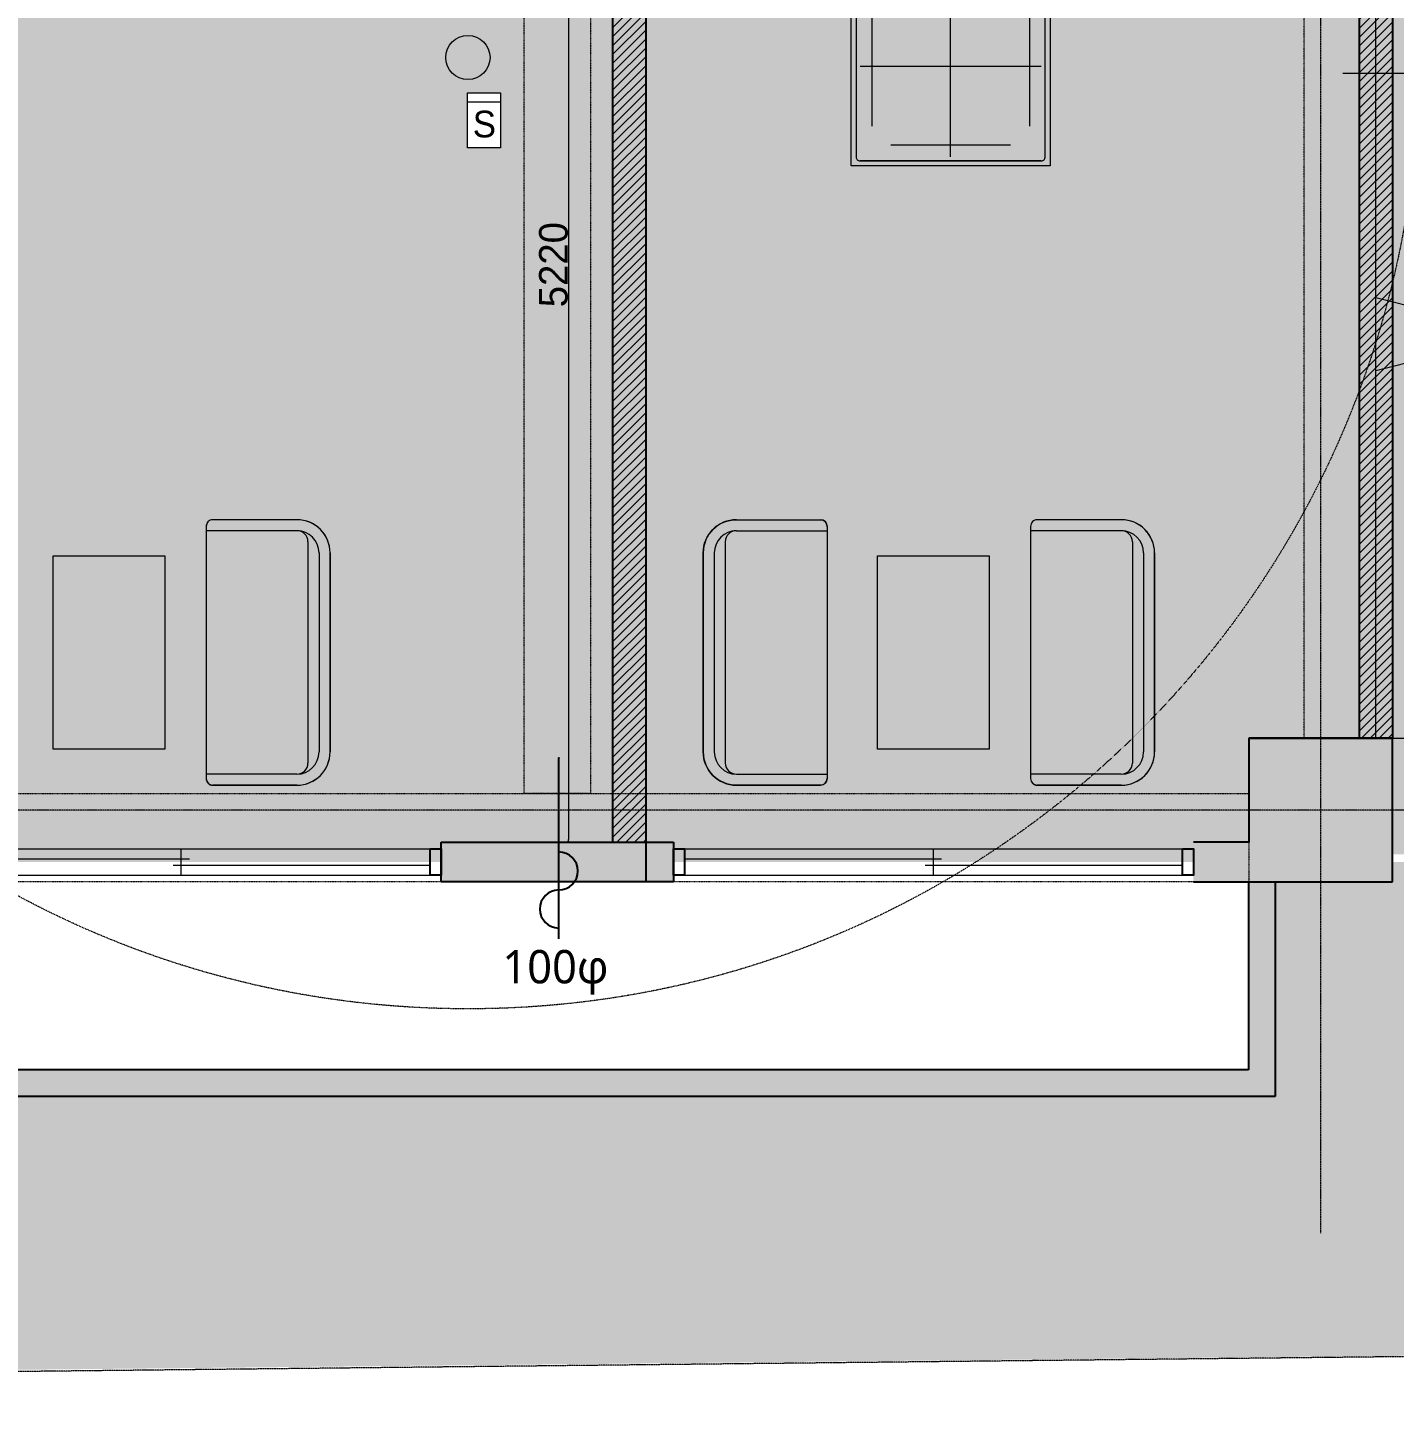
# Model space of a CAD drawing. Header units: millimetres. Extents: x -376000 to 292178, y -193032 to 188048.
# Drawn here: x -274809 to -268634, y 54073 to 60384 of the extents above; entities that cross this region are included whole.
import ezdxf

# ---------------------------------------------------------------- set-up
doc = ezdxf.new("R2010")
doc.units = ezdxf.units.MM
doc.header["$PDMODE"] = 1
doc.header["$PDSIZE"] = -2
for name, pattern in [('VW-01 短破線', [2.116125, 1.058062, -1.058062]), ('ラインタイプ-1', [2.116531, 1.058062, -1.058469]), ('ラインタイプ-28', [1.058161, 0.705383, -0.352778]), ('ラインタイプ-6', [5.291531, 3.175, -1.058062, 0.352704, -0.705764]), ('短破線', [2.116125, 1.058062, -1.058062])]:
    doc.linetypes.add(name, pattern=pattern)
for name, color, linetype, lineweight, true_color in [('02_0.25', 1, 'Continuous', 25, 0xff0000), ('02_線種-添景（家具・植栽)', 7, '短破線', 13, 0x555555), ('03_0.15', 7, 'Continuous', 15, 0x990099), ('04_0.10', 7, 'Continuous', 9, 0x0099ff), ('05_0.05点線', 9, 'ラインタイプ-28', 5, 0x808080), ('06一点鎖線', 7, 'ラインタイプ-6', 9, 0x9999ff), ('08_ハッチ・色', 7, 'Continuous', 5, 0x888888)]:
    doc.layers.add(name, color=color, linetype=linetype, lineweight=lineweight, true_color=true_color)
for name, color, linetype, lineweight in [('07_文字・記号', 7, 'Continuous', 9), ('_什器 (2D)', 7, 'Continuous', 5), ('_塗（エリア） (2D)', 7, 'Continuous', 5), ('_塗（壁） (2D)', 7, 'Continuous', 5), ('_天井プロット (2D)', 7, 'Continuous', 5), ('_平面図(既存部) (2D)', 7, 'Continuous', 5), ('_平面図（新設） (2D)', 7, 'Continuous', 5), ('_梁 (2D)', 7, 'Continuous', 5), ('_解体部 (2D)', 7, 'Continuous', 5), ('天伏図', 7, 'Continuous', 5), ('寸法', 7, 'Continuous', 5)]:
    doc.layers.add(name, color=color, linetype=linetype, lineweight=lineweight)
doc.styles.add('Hiragino Kaku Gothic Pro W3', font='', dxfattribs={"bigfont": 'Hiragino Kaku Gothic Pro W3'})
doc.styles.add('Hiragino Sans W3', font='', dxfattribs={"bigfont": 'Hiragino Sans W3'})
doc.styles.add('Yu Gothic UI Semilight', font='Yu Gothic UI Semilight.ttf')
doc.styles.add('ＭＳ Ｐゴシック', font='MS PGothic.ttf')
doc.styles.get('Hiragino Kaku Gothic Pro W3').set_extended_font_data('Hiragino Kaku Gothic Pro W3')
doc.styles.get('Hiragino Sans W3').set_extended_font_data('Hiragino Sans W3')
doc.dimstyles.new('建具表寸法', dxfattribs={"dimtxt": 161.781684, "dimasz": 0.199988, "dimexe": 0, "dimexo": 0.3, "dimgap": 0.005, "dimtad": 1, "dimdsep": 46, "dimtxsty": 'Hiragino Sans W3', "dimblk": 'DOT', "dimblk1": 'DOT', "dimblk2": 'DOT', "dimcen": 0, "dimazin": 0, "dimtfac": 1, "dimtix": 1, "dimtmove": 0, "dimatfit": 0, "dimldrblk": 'VW_FILLEDARROW', "dimfxl": 1, "dimfrac": 2, "dimtolj": 1, "dimarcsym": 0})
pattern_1 = [(45, (47.625, -79.375), (47.451041, 7.238696), [])]

# ---------------------------------------------------------------- blocks, each defined once
blk = doc.blocks.new('塗（エリア） (2D)')
at = {"layer": '08_ハッチ・色', "linetype": 'Continuous', "lineweight": 0, "true_color": 0xffa264, "transparency": 33554636}
blk.add_hatch(color=21, dxfattribs=at).paths.add_polyline_path([(-282885.8, 63583.6), (-268715.8, 63583.6), (-268715.8, 56613.6), (-282885.8, 56613.6)])
at = {"layer": '08_ハッチ・色', "linetype": 'Continuous', "lineweight": 0, "true_color": 0x80ff00, "transparency": 33554534}
blk.add_hatch(color=70, dxfattribs=at).paths.add_polyline_path([(-261365.8, 56648.6), (-268715.8, 56648.6), (-268715.8, 62848.6), (-261365.8, 62848.6)])
at = {"layer": '08_ハッチ・色', "linetype": 'Continuous', "lineweight": 0}
blk.add_hatch(color=255, dxfattribs=at).paths.add_polyline_path([(-296361.2, 55553.6), (-269170.6, 55553.6), (-269170.6, 56613.6), (-268340.8, 56613.6), (-268340.8, 55553.6), (-261770.8, 55553.6), (-261770.8, 56643.4), (-261365.8, 56648.6), (-261360.8, 57053.6), (-260339.1, 57053.6), (-260336.5, 54384.5), (-262234, 54446), (-296361, 54100.8)])
blk = doc.blocks.new('グループ-1153')
at = {"layer": '02_線種-添景（家具・植栽)', "color": 7, "linetype": 'Continuous', "transparency": 33554687}
for p, q in [((-274002.9, 58130.9), (-274002.9, 56990.9)), ((-273592.9, 58160.9), (-273972.9, 58160.9)), ((-273592.9, 58110.9), (-274002.9, 58110.9)), ((-273542.9, 58060.9), (-273542.9, 57060.9)), ((-273492.9, 58010.9), (-273492.9, 57110.9)), ((-273442.9, 58010.9), (-273442.9, 57110.9)), ((-273592.9, 57010.9), (-274002.9, 57010.9)), ((-273592.9, 56960.9), (-273972.9, 56960.9))]:
    blk.add_line(p, q, dxfattribs=at)
at = {"layer": '02_線種-添景（家具・植栽)', "color": 7, "linetype": 'Continuous', "transparency": 33554687, "flags": 128}
blk.add_lwpolyline([(-273442.9, 58010.9, 0.198912), (-273486.8, 58117, 0.198912), (-273592.9, 58160.9), (-273972.9, 58160.9, 0.198913), (-273994.1, 58152.1, 0.198913), (-274002.9, 58130.9), (-274002.9, 56990.9, 0.198913), (-273994.1, 56969.7, 0.198913), (-273972.9, 56960.9), (-273592.9, 56960.9, 0.198912), (-273486.8, 57004.8, 0.198912), (-273442.9, 57110.9)], format="xyb", close=True, dxfattribs=at)
at = {"layer": '02_線種-添景（家具・植栽)', "color": 7, "linetype": 'Continuous', "transparency": 33554687}
for centre, radius, start, end in [((-273972.9, 58130.9), 30, 90, 180), ((-273592.9, 58010.9), 150, 0, 90), ((-273592.9, 58010.9), 100, 0, 90), ((-273592.9, 58060.9), 50, 0, 90), ((-273592.9, 57110.9), 100, 270, 0), ((-273592.9, 57110.9), 150, 270, 0), ((-273592.9, 57060.9), 50, 270, 0), ((-273972.9, 56990.9), 30, 180, 270)]:
    blk.add_arc(centre, radius, start, end, dxfattribs=at)
blk = doc.blocks.new('グループ-1154')
at = {"layer": '02_線種-添景（家具・植栽)', "color": 7, "linetype": 'Continuous', "transparency": 33554687}
for p, q in [((-271606.4, 58160.9), (-271226.4, 58160.9)), ((-271196.4, 58130.9), (-271196.4, 56990.9)), ((-271656.4, 58060.9), (-271656.4, 57060.9)), ((-271606.4, 58110.9), (-271196.4, 58110.9)), ((-271756.4, 58010.9), (-271756.4, 57110.9)), ((-271706.4, 58010.9), (-271706.4, 57110.9)), ((-271606.4, 57010.9), (-271196.4, 57010.9)), ((-271606.4, 56960.9), (-271226.4, 56960.9))]:
    blk.add_line(p, q, dxfattribs=at)
at = {"layer": '02_線種-添景（家具・植栽)', "color": 7, "linetype": 'Continuous', "transparency": 33554687, "flags": 128}
blk.add_lwpolyline([(-271756.4, 58010.9, -0.198912), (-271712.5, 58117, -0.198912), (-271606.4, 58160.9), (-271226.4, 58160.9, -0.198913), (-271205.2, 58152.1, -0.198913), (-271196.4, 58130.9), (-271196.4, 56990.9, -0.198913), (-271205.2, 56969.7, -0.198913), (-271226.4, 56960.9), (-271606.4, 56960.9, -0.198912), (-271712.5, 57004.8, -0.198912), (-271756.4, 57110.9)], format="xyb", close=True, dxfattribs=at)
at = {"layer": '02_線種-添景（家具・植栽)', "color": 7, "linetype": 'Continuous', "transparency": 33554687}
for centre, radius, start, end in [((-271606.4, 58010.9), 150, 90, 180), ((-271226.4, 58130.9), 30, 0, 90), ((-271606.4, 58010.9), 100, 90, 180), ((-271606.4, 58060.9), 50, 90, 180), ((-271606.4, 57110.9), 150, 180, 270), ((-271606.4, 57110.9), 100, 180, 270), ((-271606.4, 57060.9), 50, 180, 270), ((-271226.4, 56990.9), 30, 270, 0)]:
    blk.add_arc(centre, radius, start, end, dxfattribs=at)
blk = doc.blocks.new('グループ-1155')
at = {"layer": '02_線種-添景（家具・植栽)', "color": 7, "linetype": 'Continuous', "transparency": 33554687}
for p, q in [((-270276.5, 58130.9), (-270276.5, 56990.9)), ((-269866.5, 58160.9), (-270246.5, 58160.9)), ((-269866.5, 58110.9), (-270276.5, 58110.9)), ((-269816.5, 58060.9), (-269816.5, 57060.9)), ((-269766.5, 58010.9), (-269766.5, 57110.9)), ((-269716.5, 58010.9), (-269716.5, 57110.9)), ((-269866.5, 57010.9), (-270276.5, 57010.9)), ((-269866.5, 56960.9), (-270246.5, 56960.9))]:
    blk.add_line(p, q, dxfattribs=at)
at = {"layer": '02_線種-添景（家具・植栽)', "color": 7, "linetype": 'Continuous', "transparency": 33554687, "flags": 128}
blk.add_lwpolyline([(-269716.5, 58010.9, 0.198912), (-269760.4, 58117, 0.198912), (-269866.5, 58160.9), (-270246.5, 58160.9, 0.198913), (-270267.7, 58152.1, 0.198913), (-270276.5, 58130.9), (-270276.5, 56990.9, 0.198913), (-270267.7, 56969.7, 0.198913), (-270246.5, 56960.9), (-269866.5, 56960.9, 0.198912), (-269760.4, 57004.8, 0.198912), (-269716.5, 57110.9)], format="xyb", close=True, dxfattribs=at)
at = {"layer": '02_線種-添景（家具・植栽)', "color": 7, "linetype": 'Continuous', "transparency": 33554687}
for centre, radius, start, end in [((-270246.5, 58130.9), 30, 90, 180), ((-269866.5, 58010.9), 150, 0, 90), ((-269866.5, 58010.9), 100, 0, 90), ((-269866.5, 58060.9), 50, 0, 90), ((-269866.5, 57110.9), 100, 270, 0), ((-269866.5, 57110.9), 150, 270, 0), ((-269866.5, 57060.9), 50, 270, 0), ((-270246.5, 56990.9), 30, 180, 270)]:
    blk.add_arc(centre, radius, start, end, dxfattribs=at)
blk = doc.blocks.new('什器 (2D)')
at = {"layer": '02_線種-添景（家具・植栽)', "color": 7, "linetype": 'Continuous', "lineweight": 13, "transparency": 33554687, "flags": 128}
for points in [[(-274694.5, 57998), (-274189.8, 57998), (-274189.8, 57123.8), (-274694.5, 57123.8)], [(-270968.1, 57998), (-270463.4, 57998), (-270463.4, 57123.8), (-270968.1, 57123.8)]]:
    blk.add_lwpolyline(points, close=True, dxfattribs=at)
at = {"layer": '02_線種-添景（家具・植栽)', "color": 7, "transparency": 33554687}
for name in ['グループ-1153', 'グループ-1154', 'グループ-1155']:
    blk.add_blockref(name, (0, 0), dxfattribs=at)
blk = doc.blocks.new('塗（壁） (2D)')
at = {"layer": '02_0.25', "linetype": 'Continuous', "lineweight": 0, "true_color": 0xaaaaaa}
for points in [[(-272940.8, 56523.6), (-272940.8, 56703.6), (-271890.8, 56703.6), (-271890.8, 56523.6)], [(-269540.8, 56523.6), (-269540.8, 56703.6), (-269290.8, 56703.6), (-269290.8, 56523.6)], [(-269290.8, 56523.6), (-269170.8, 56523.6), (-269170.8, 55553.6), (-269290.8, 55553.6)]]:
    blk.add_hatch(color=253, dxfattribs=at).paths.add_polyline_path(points)
at = {"layer": '08_ハッチ・色', "color": 253, "linetype": 'Continuous', "true_color": 0xaaaaaa}
for points in [[(-269290.8, 56523.6), (-268640.8, 56523.6), (-269290.8, 57173.6), (-268640.8, 57173.6)], [(-296241.2, 55673.5), (-296241.2, 55553.5), (-269291, 55673.5), (-269291, 55553.5)]]:
    blk.add_solid(points, dxfattribs=at)
blk = doc.blocks.new('グループ-102')
at = {"layer": '02_0.25', "flags": 128}
for points in [[(-275290.8, 56673.6), (-275241.4, 56673.6), (-275241.4, 56553.6), (-275290.8, 56553.6)], [(-272990.1, 56673.6), (-272940.8, 56673.6), (-272940.8, 56553.6), (-272990.1, 56553.6)]]:
    blk.add_lwpolyline(points, close=True, dxfattribs=at)
at = {"layer": '03_0.15'}
for p, q in [((-274115.8, 56553.6), (-274115.8, 56673.6)), ((-275241.4, 56628.6), (-274078.7, 56628.6)), ((-274152.8, 56598.6), (-272990.1, 56598.6))]:
    blk.add_line(p, q, dxfattribs=at)
at = {"layer": '04_0.10'}
for p, q in [((-275241.4, 56673.6), (-272990.1, 56673.6)), ((-275241.4, 56553.6), (-272990.1, 56553.6))]:
    blk.add_line(p, q, dxfattribs=at)
blk = doc.blocks.new('グループ-105')
at = {"layer": '02_0.25', "flags": 128}
for points in [[(-271890.8, 56673.6), (-271841.4, 56673.6), (-271841.4, 56553.6), (-271890.8, 56553.6)], [(-269590.1, 56673.6), (-269540.8, 56673.6), (-269540.8, 56553.6), (-269590.1, 56553.6)]]:
    blk.add_lwpolyline(points, close=True, dxfattribs=at)
at = {"layer": '03_0.15'}
for p, q in [((-270715.8, 56553.6), (-270715.8, 56673.6)), ((-271841.4, 56628.6), (-270678.7, 56628.6)), ((-270752.8, 56598.6), (-269590.1, 56598.6))]:
    blk.add_line(p, q, dxfattribs=at)
at = {"layer": '04_0.10'}
for p, q in [((-271841.4, 56673.6), (-269590.1, 56673.6)), ((-271841.4, 56553.6), (-269590.1, 56553.6))]:
    blk.add_line(p, q, dxfattribs=at)
blk = doc.blocks.new('平面図(既存部) (2D)')
at = {"layer": '02_0.25'}
for p, q in [((-269290.756, 57173.559), (-269290.756, 56703.559)), ((-269290.756, 57173.559), (-268640.756, 57173.559)), ((-268640.756, 57173.559), (-269290.756, 57173.559)), ((-268640.756, 56523.559), (-268640.756, 57173.559)), ((-272940.756, 56703.559), (-271890.756, 56703.559)), ((-272940.756, 56523.559), (-272940.756, 56703.559)), ((-271890.756, 56703.559), (-271890.756, 56523.559)), ((-269290.756, 56703.559), (-269540.756, 56703.559)), ((-271890.756, 56523.559), (-272940.756, 56523.559)), ((-269540.756, 56523.559), (-268640.756, 56523.559)), ((-269290.756, 55673.559), (-269290.756, 56523.559)), ((-269290.756, 55673.559), (-269290.756, 56523.559)), ((-269170.627, 56523.624), (-269170.627, 55553.624)), ((-269170.627, 56523.624), (-269170.627, 55553.624)), ((-269290.978, 55673.527), (-296241.2, 55673.527)), ((-269170.978, 55553.591), (-296361.2, 55553.591))]:
    blk.add_line(p, q, dxfattribs=at)
at = {"layer": '06一点鎖線'}
for p, q in [((-268965.756, 72935.684), (-268965.756, 54935.684)), ((-268965.756, 72935.684), (-268965.756, 54935.684)), ((-259076.013, 56848.559), (-303570.195, 56848.559)), ((-259076.013, 56848.559), (-303570.195, 56848.559))]:
    blk.add_line(p, q, dxfattribs=at)
at = {"layer": '06一点鎖線', "color": 7, "lineweight": 9, "flags": 128}
blk.add_lwpolyline([(-300375, 73245), (-290384, 72465), (-282426, 72432), (-260354.2, 72432), (-260336.5, 54384.5), (-262234, 54446), (-287208.5, 54177.5), (-299676, 54073)], close=True, dxfattribs=at)
blk.add_lwpolyline([(-300375, 73245), (-290384, 72465), (-282426, 72432), (-260354.2, 72432), (-260336.5, 54384.5), (-262234, 54446), (-287208.5, 54177.5), (-299676, 54073)], close=True, dxfattribs=at)
at = {"layer": '02_0.25', "color": 7}
for name in ['グループ-102', 'グループ-105']:
    blk.add_blockref(name, (0, 0), dxfattribs=at)
blk = doc.blocks.new('_Dot')
at = {"color": 0, "linetype": 'ByBlock', "lineweight": -2}
blk.add_line((-0.5, 0), (-1, 0), dxfattribs=at)
at = {"color": 0, "linetype": 'ByBlock', "const_width": 0.5}
blk.add_lwpolyline([(-0.25, 0, 1), (0.25, 0, 1)], format="xyb", close=True, dxfattribs=at)
blk = doc.blocks.new('*D268')
at = {"layer": 'Defpoints', "color": 0}
for p in [(-268640.8, 61773.6), (-268440.8, 61773.6), (-268640.8, 57173.6)]:
    blk.add_point(p, dxfattribs=at)
at = {"layer": '寸法', "color": 0, "lineweight": -2}
for p, q in [((-268640.5, 61773.6), (-268440.8, 61773.6)), ((-268440.8, 57185.6), (-268440.8, 61761.6)), ((-268640.5, 57173.6), (-268440.8, 57173.6))]:
    blk.add_line(p, q, dxfattribs=at)
at = {"layer": '寸法', "color": 0, "lineweight": -2, "xscale": 11.999267578125, "yscale": 11.999267578125, "zscale": 11.999267578125}
for p, rotation in [((-268440.8, 61773.6), 90), ((-268440.8, 57173.6), 270)]:
    blk.add_blockref('_Dot', p, dxfattribs=dict(at, rotation=rotation))
at = {"layer": '寸法', "color": 0, "insert": (-268507.7, 59473.6), "char_height": 129.43, "attachment_point": 5, "rotation": 90, "style": 'Hiragino Kaku Gothic Pro W3'}
blk.add_mtext('\\A1;4600', dxfattribs=at)
blk = doc.blocks.new('VW_FILLEDARROW')
at = {"color": 0, "linetype": 'Continuous', "lineweight": 5, "transparency": 16777216, "flags": 128}
blk.add_lwpolyline([(-161.33, 43.23), (0, 0), (-161.33, -43.23)], close=True, dxfattribs=at)
blk = doc.blocks.new('*D269')
at = {"layer": 'Defpoints', "color": 0}
for p in [(-272165.8, 61923.6), (-272365.8, 56703.6), (-272165.8, 56703.6)]:
    blk.add_point(p, dxfattribs=at)
at = {"layer": '寸法', "color": 0, "lineweight": -2}
for p, q in [((-272166.1, 61923.6), (-272365.8, 61923.6)), ((-272365.8, 61911.6), (-272365.8, 56715.6)), ((-272166.1, 56703.6), (-272365.8, 56703.6))]:
    blk.add_line(p, q, dxfattribs=at)
at = {"layer": '寸法', "color": 0, "lineweight": -2, "xscale": 11.999267578125, "yscale": 11.999267578125, "zscale": 11.999267578125}
for p, rotation in [((-272365.8, 61923.6), 90), ((-272365.8, 56703.6), 270)]:
    blk.add_blockref('_Dot', p, dxfattribs=dict(at, rotation=rotation))
at = {"layer": '寸法', "color": 0, "insert": (-272432.8, 59313.6), "char_height": 129.43, "attachment_point": 5, "rotation": 90, "style": 'Hiragino Kaku Gothic Pro W3'}
blk.add_mtext('\\A1;5220', dxfattribs=at)
blk = doc.blocks.new('グループ-706')
at = {"layer": '04_0.10'}
for p, q in [((-268715.8, 57173.6), (-268715.8, 61908.1)), ((-268715.8, 61520.9), (-268066.4, 61355.9)), ((-268715.8, 61190.9), (-268066.4, 61355.9)), ((-268565.8, 60178), (-268865.8, 60178)), ((-268715.8, 59165.2), (-268066.4, 59000.2)), ((-268715.8, 58835.2), (-268066.4, 59000.2))]:
    blk.add_line(p, q, dxfattribs=at)
blk = doc.blocks.new('平面図（新設） (2D)')
at = {"layer": '04_0.10'}
blk.add_blockref('グループ-706', (0, 0), dxfattribs=at)
blk = doc.blocks.new('非常用照明')
at = {"layer": '07_文字・記号', "linetype": 'Continuous', "lineweight": 0, "true_color": 0x00d136}
h = blk.add_hatch(color=102, dxfattribs=at)
edge = h.paths.add_edge_path()
edge.add_arc((0, 0), 100, 0, 360)
at = {"layer": '07_文字・記号', "color": 92, "true_color": 0x14b500}
blk.add_circle((0, 0), 100, dxfattribs=at)
blk = doc.blocks.new('グループ-1166')
at = {"layer": '07_文字・記号', "linetype": 'Continuous', "lineweight": 0, "true_color": 0x02abea}
blk.add_hatch(color=140, dxfattribs=at).paths.add_polyline_path([(-450, 450), (450, 450), (450, -450), (-450, -450)])
at = {"layer": '07_文字・記号'}
for p, q in [((-427.7, 409.5), (-427.7, -409.5)), ((409.7, 427.5), (-409.7, 427.5)), ((0, -409.5), (0, 409.5)), ((427.7, -409.5), (427.7, 409.5)), ((270.1, 355.5), (-270.1, 355.5)), ((-355.6, 270), (-355.6, -270)), ((355.6, 270), (355.6, -270)), ((409.7, 0), (-409.7, 0)), ((270.1, -355.5), (-270.1, -355.5)), ((409.7, -427.5), (-409.7, -427.5))]:
    blk.add_line(p, q, dxfattribs=at)
at = {"layer": '07_文字・記号', "flags": 128}
blk.add_lwpolyline([(-450, 450), (450, 450), (450, -450), (-450, -450)], close=True, dxfattribs=at)
for points in [[(-409.7, 427.5, 0.198861), (-422.4, 422.3, 0.198934), (-427.7, 409.5)], [(-409.7, 427.5, 0.414132), (-427.7, 409.5), (-427.7, -409.5)], [(427.7, 409.5, 0.414296), (409.7, 427.5), (-409.7, 427.5)], [(427.7, 409.5, 0.198964), (422.4, 422.3, 0.198891), (409.7, 427.5)], [(409.7, -427.5, 0.414132), (427.7, -409.5), (427.7, 409.5)], [(-427.7, -409.5, 0.198964), (-422.4, -422.3, 0.198891), (-409.7, -427.5)], [(-427.7, -409.5, 0.198964), (-422.4, -422.3, 0.198891), (-409.7, -427.5)], [(-427.7, -409.5, 0.414296), (-409.7, -427.5), (409.7, -427.5)], [(409.7, -427.5, 0.198861), (422.4, -422.3, 0.198934), (427.7, -409.5)]]:
    blk.add_lwpolyline(points, format="xyb", dxfattribs=at)
at = {"layer": '07_文字・記号', "insert": (0, 237.6), "char_height": 1.51, "attachment_point": 2, "line_spacing_factor": 0.99804, "style": 'ＭＳ Ｐゴシック'}
blk.add_mtext('AC', dxfattribs=at)
blk = doc.blocks.new('シンボル-5')
at = {"layer": '07_文字・記号'}
blk.add_blockref('グループ-1166', (0, 0), dxfattribs=at)
blk = doc.blocks.new('グループ-1362')
at = {"color": 255, "linetype": 'Continuous', "lineweight": 5}
blk.add_wipeout([(-272822.1, 60091.1), (-272672.1, 60091.1), (-272672.1, 59841.1), (-272822.1, 59841.1)], dxfattribs=at).dxf.layer = '天伏図'
at = {"layer": '天伏図', "color": 82, "linetype": 'Continuous', "lineweight": 5, "true_color": 0x1ade00}
blk.add_line((-272822.1, 60050), (-272672.1, 60050), dxfattribs=at)
at = {"layer": '天伏図', "color": 82, "linetype": 'Continuous', "lineweight": 5, "true_color": 0x1ade00, "flags": 128}
blk.add_lwpolyline([(-272822.1, 60091.1), (-272672.1, 60091.1), (-272672.1, 59841.1), (-272822.1, 59841.1)], close=True, dxfattribs=at)
at = {"layer": '天伏図', "color": 82, "true_color": 0x1ade00, "insert": (-272798, 60009.7), "char_height": 120.6, "attachment_point": 1, "line_spacing_factor": 1.006145, "style": 'ＭＳ Ｐゴシック'}
blk.add_mtext('S', dxfattribs=at)
blk = doc.blocks.new('天井プロット (2D)')
at = {"layer": '02_0.25'}
blk.add_line((-272409.1, 56266.1), (-272409.1, 57084.3), dxfattribs=at)
at = {"layer": '02_0.25', "lineweight": 25, "flags": 128}
blk.add_lwpolyline([(-272409.4, 57083.3), (-272409.1, 57084.3), (-272408.8, 57083.3)], dxfattribs=at)
at = {"layer": '02_0.25'}
for centre, start, end in [((-272409.1, 56573.1), 270, 90), ((-272409.1, 56401.1), 90, 270)]:
    blk.add_arc(centre, 86, start, end, dxfattribs=at)
at = {"layer": '07_文字・記号', "color": 100, "linetype": 'VW-01 短破線', "true_color": 0x00ff3f}
blk.add_circle((-272820, 60250), 4300, dxfattribs=at)
at = {"layer": '07_文字・記号', "color": 7}
for name, p in [('シンボル-5', (-270637.9, 60210)), ('非常用照明', (-272820, 60250))]:
    blk.add_blockref(name, p, dxfattribs=at)
at = {"layer": '04_0.10', "insert": (-272664.2, 56215.8), "char_height": 150.76, "attachment_point": 1, "line_spacing_factor": 1.005088, "style": 'Yu Gothic UI Semilight'}
blk.add_mtext('100φ', dxfattribs=at)
at = {"layer": '07_文字・記号', "color": 82, "true_color": 0x1ade00, "transparency": 33554687}
blk.add_blockref('グループ-1362', (0, 0), dxfattribs=at)
blk = doc.blocks.new('梁 (2D)')
at = {"layer": '05_0.05点線', "color": 7, "linetype": 'ラインタイプ-1', "flags": 128}
for points in [[(-272565.756, 63633.559), (-272265.756, 63633.559), (-272265.756, 56923.559), (-272565.756, 56923.559)], [(-268640.756, 57173.559), (-269040.756, 57173.559), (-269040.756, 63523.559), (-268640.756, 63523.559)], [(-269290.276, 56923.559), (-269290.276, 56523.559), (-275540.276, 56523.559), (-275540.276, 56923.559)]]:
    blk.add_lwpolyline(points, close=True, dxfattribs=at)
blk = doc.blocks.new('解体部 (2D)')
at = {"layer": '08_ハッチ・色', "linetype": 'Continuous', "lineweight": 5}
h = blk.add_hatch(dxfattribs=at)
h.set_pattern_fill('デフォルトハッチング-1', style=0, pattern_type=2)
h.set_pattern_definition(pattern_1)
h.paths.add_polyline_path([(-272165.756, 61923.559), (-272015.756, 61923.559), (-272015.756, 56703.559), (-272165.756, 56703.559)])
h = blk.add_hatch(dxfattribs=at)
h.set_pattern_fill('デフォルトハッチング-1', style=0, pattern_type=2)
h.set_pattern_definition(pattern_1)
h.paths.add_polyline_path([(-268790.756, 61773.559), (-268640.756, 61773.559), (-268640.756, 57173.559), (-268790.756, 57173.559)])
at = {"layer": '02_0.25'}
for p, q in [((-272165.756, 61923.559), (-272165.756, 56703.559)), ((-272015.756, 61773.559), (-272015.756, 56523.559)), ((-268790.756, 61773.559), (-268790.756, 57173.559)), ((-268640.756, 61773.559), (-268640.756, 57173.559))]:
    blk.add_line(p, q, dxfattribs=at)
at = {"layer": '寸法'}
for base, p1, p2, picture, middle in [((-272365.756, 56703.559), (-272165.756, 61923.559), (-272165.756, 56703.559), '*D269', (-272432.796, 59313.559)), ((-268440.756, 61773.559), (-268640.756, 57173.559), (-268640.756, 61773.559), '*D268', (-268507.711, 59473.559))]:
    dim = blk.add_linear_dim(base=base, p1=p1, p2=p2, angle=270, dimstyle='建具表寸法', override={"dimtxt": 129.425347, "dimasz": 11.999268, "dimgap": 0.3, "dimpost": '<>', "dimtxsty": 'Hiragino Kaku Gothic Pro W3', "dimtmove": 2}, dxfattribs=at)
    dim.commit()
    dim.dimension.update_dxf_attribs({"geometry": picture, "text_midpoint": middle})

msp = doc.modelspace()

# ---------------------------------------------------------------- block references
at = {"layer": '_什器 (2D)'}
msp.add_blockref('什器 (2D)', (0, 0), dxfattribs=at)
at = {"layer": '_塗（エリア） (2D)'}
msp.add_blockref('塗（エリア） (2D)', (0, 0), dxfattribs=at)
at = {"layer": '_塗（壁） (2D)'}
msp.add_blockref('塗（壁） (2D)', (0, 0), dxfattribs=at)

# ---------------------------------------------------------------- next in the draw order: block references
at = {"layer": '_平面図(既存部) (2D)'}
msp.add_blockref('平面図(既存部) (2D)', (0, 0), dxfattribs=at)

# ---------------------------------------------------------------- next in the draw order: block references
at = {"layer": '_解体部 (2D)'}
msp.add_blockref('解体部 (2D)', (0, 0), dxfattribs=at)

# ---------------------------------------------------------------- next in the draw order: block references
at = {"layer": '_平面図（新設） (2D)'}
msp.add_blockref('平面図（新設） (2D)', (0, 0), dxfattribs=at)

# ---------------------------------------------------------------- next in the draw order: block references
at = {"layer": '_天井プロット (2D)'}
msp.add_blockref('天井プロット (2D)', (0, 0), dxfattribs=at)

# ---------------------------------------------------------------- next in the draw order: block references
at = {"layer": '_梁 (2D)'}
msp.add_blockref('梁 (2D)', (0, 0), dxfattribs=at)

doc.saveas('drawing.dxf')
